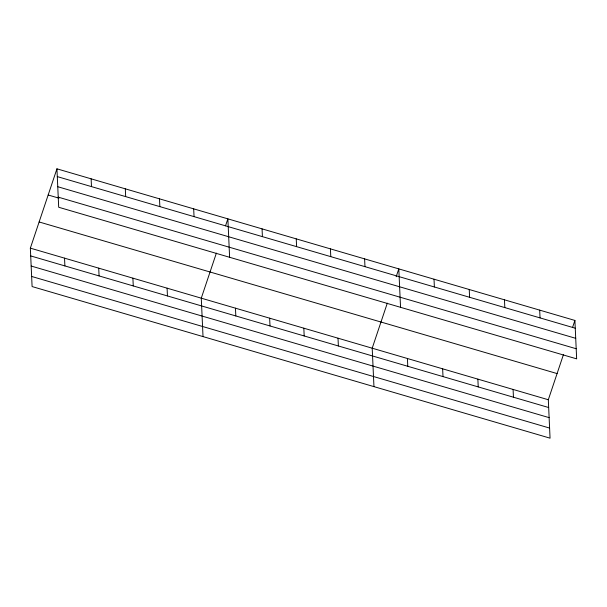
<?xml version="1.0" encoding="UTF-8"?>
<svg xmlns="http://www.w3.org/2000/svg" width="607" height="607" viewBox="0 0 607 607"><rect width="100%" height="100%" fill="white"/><g stroke="black" fill="none" stroke-linecap="round" stroke-linejoin="round"><path stroke-width="0.91" d="M563.417 354.7L548.311 399.747L550.056 438.178L32.095 286.565L30.35 248.142L56.944 168.822L574.905 320.435L576.65 358.858L58.689 207.253L56.944 168.822M216.38 253.119L201.274 298.174L203.019 336.597M225.531 225.834L227.868 218.854L229.613 257.285M387.312 303.151L372.205 348.198L373.95 386.629M396.166 276.739L398.799 268.886L400.544 307.317M572.568 327.416L574.905 320.435M57.301 176.607L575.261 328.212M57.756 186.721L575.717 338.327M58.226 197.138L576.187 348.744M48.165 194.999L58.962 198.155M39.129 221.965L557.089 373.578M30.35 248.142L548.311 399.747M30.707 255.919L548.667 407.525M31.162 266.033L549.123 417.639M31.632 276.451L549.593 428.064M539.684 310.124L540.04 317.901M513.09 389.436L513.446 397.221M504.463 299.812L504.819 307.597M477.868 379.132L478.225 386.909M469.241 289.509L469.598 297.286M442.647 368.821L443.004 376.598M434.02 279.197L434.377 286.974M407.426 358.509L407.775 366.287M364.61 258.878L364.966 266.663M338.016 338.198L338.372 345.975M330.428 248.878L330.777 256.655M303.834 328.19L304.183 335.967M296.239 238.87L296.595 246.647M269.645 318.182L270.001 325.959M262.057 228.862L262.414 236.639M235.463 308.174L235.812 315.959M193.686 208.854L194.043 216.631M167.092 288.166L167.449 295.943M159.497 198.846L159.853 206.623M132.903 278.158L133.259 285.935M125.315 188.838L125.672 196.615M98.721 268.15L99.078 275.935M91.133 178.83L91.482 186.607M64.532 258.15L64.888 265.927"/></g></svg>
